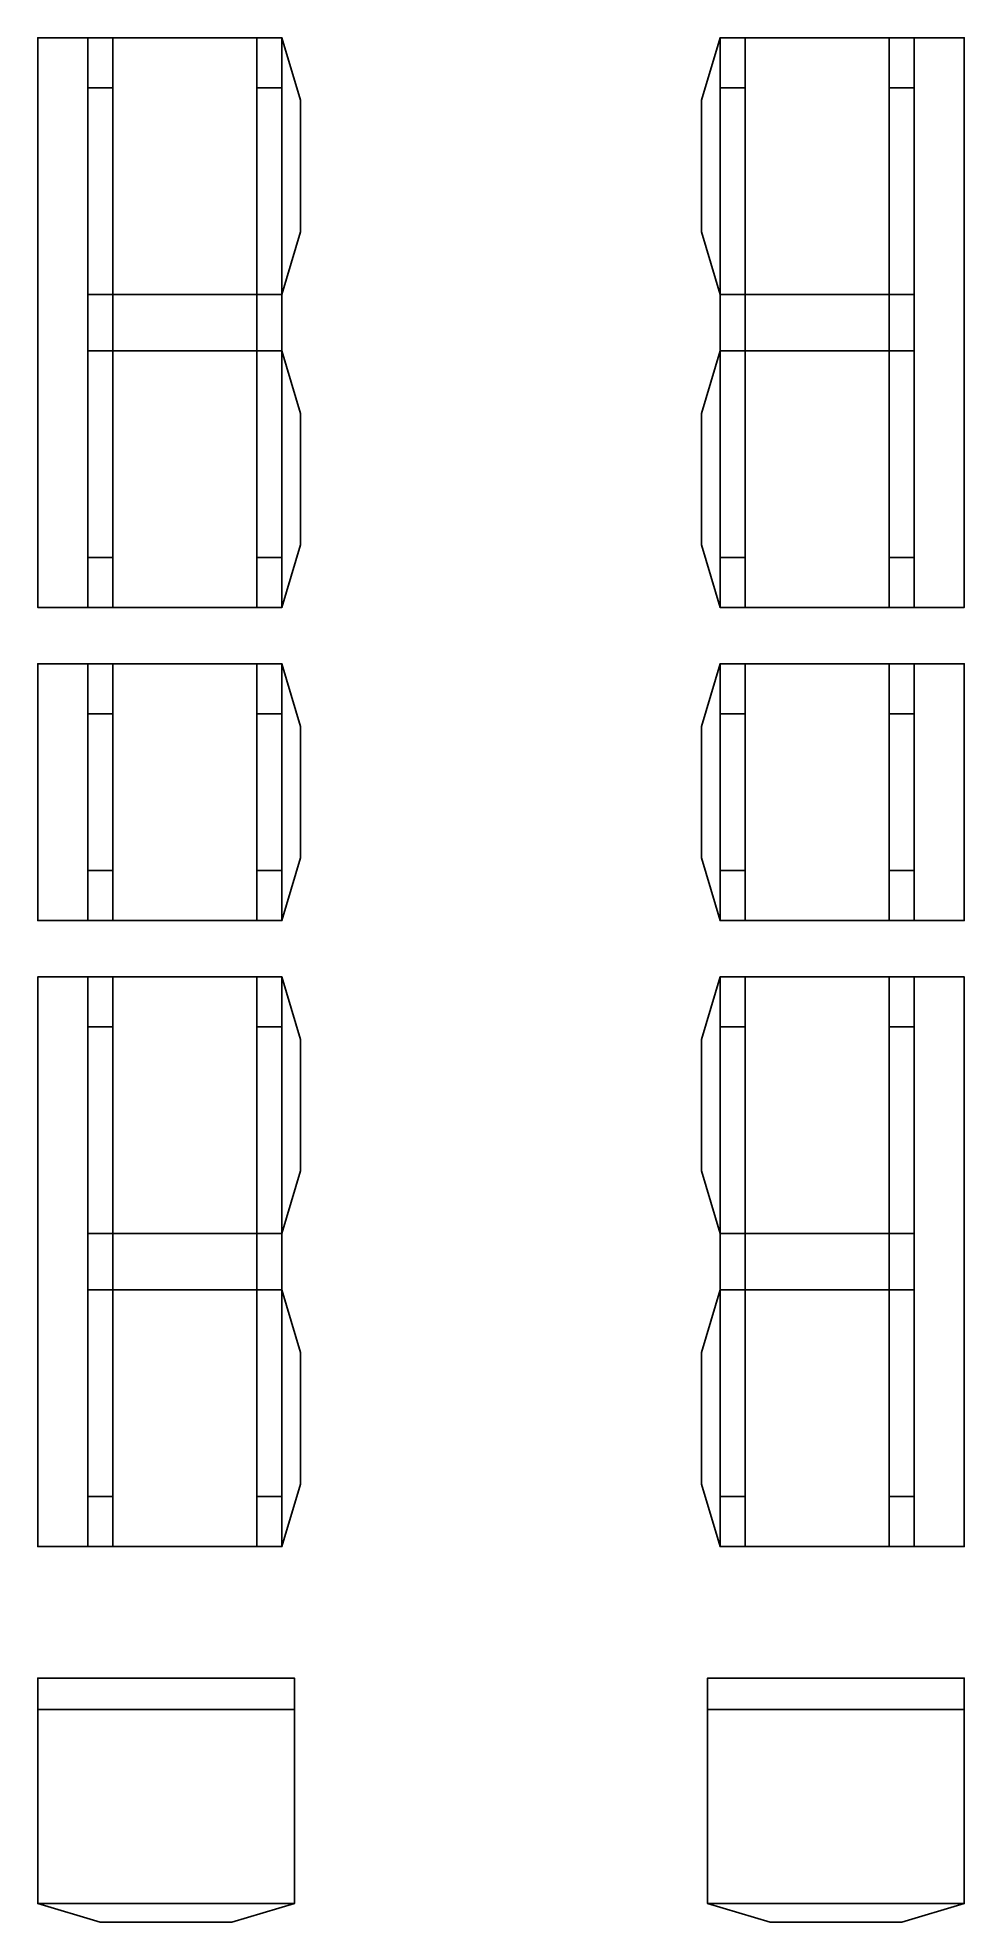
# Model space of a CAD drawing. Extents: x -0.74 to 0.74, y -0.28 to 2.73.
import ezdxf

# ---------------------------------------------------------------- set-up
doc = ezdxf.new("R2010")
doc.units = 0
doc.layers.add('SEATS', color=3, linetype='CONTINUOUS')

msp = doc.modelspace()

# ---------------------------------------------------------------- linework, layer by layer
at = {"layer": 'SEATS'}
for points in [[(-0.66, 2.73, 1.36), (-0.74, 2.73, 1.36), (-0.74, 2.73, 1.67), (-0.66, 2.73, 1.67)], [(-0.66, 2.73, 1.67), (-0.74, 2.73, 1.67), (-0.74, 1.82, 1.67), (-0.66, 1.82, 1.67)], [(-0.35, 2.73, 1.36), (-0.35, 2.73, 1.28), (-0.66, 2.73, 1.28), (-0.66, 2.73, 1.36)], [(-0.66, 2.73, 1.36), (-0.66, 2.73, 1.28), (-0.66, 2.32, 1.28), (-0.66, 2.32, 1.36)], [(-0.66, 2.73, 1.28), (-0.66, 2.65, 1.2), (-0.66, 1.9, 1.2), (-0.66, 1.82, 1.28)], [(-0.66, 2.65, 1.2), (-0.66, 2.73, 1.28), (-0.66, 2.73, 1.08), (-0.66, 2.65, 1.08)], [(-0.66, 2.73, 1.08), (-0.66, 2.73, 1.28), (-0.62, 2.73, 1.28), (-0.62, 2.73, 1.08)], [(-0.66, 1.82, 1.36), (-0.66, 2.73, 1.36), (-0.66, 2.73, 1.67), (-0.66, 1.82, 1.67)], [(-0.35, 2.32, 1.36), (-0.35, 2.73, 1.36), (-0.66, 2.73, 1.36), (-0.66, 2.32, 1.36)], [(-0.62, 1.9, 1.2), (-0.62, 2.65, 1.2), (-0.62, 2.73, 1.28), (-0.62, 1.82, 1.28)], [(-0.62, 2.73, 1.08), (-0.62, 2.73, 1.28), (-0.62, 2.65, 1.2), (-0.62, 2.65, 1.08)], [(-0.39, 2.73, 1.28), (-0.39, 2.65, 1.2), (-0.39, 1.9, 1.2), (-0.39, 1.82, 1.28)], [(-0.39, 2.65, 1.2), (-0.39, 2.73, 1.28), (-0.39, 2.73, 1.08), (-0.39, 2.65, 1.08)], [(-0.39, 2.73, 1.08), (-0.39, 2.73, 1.28), (-0.35, 2.73, 1.28), (-0.35, 2.73, 1.08)], [(-0.32, 2.63, 1.36), (-0.32, 2.63, 1.28), (-0.35, 2.73, 1.28), (-0.35, 2.73, 1.36)], [(-0.35, 1.9, 1.2), (-0.35, 2.65, 1.2), (-0.35, 2.73, 1.28), (-0.35, 1.82, 1.28)], [(-0.35, 2.73, 1.08), (-0.35, 2.73, 1.28), (-0.35, 2.65, 1.2), (-0.35, 2.65, 1.08)], [(-0.32, 2.42, 1.36), (-0.32, 2.63, 1.36), (-0.35, 2.73, 1.36), (-0.35, 2.32, 1.36)], [(0.35, 2.73, 1.36), (0.35, 2.73, 1.28), (0.32, 2.63, 1.28), (0.32, 2.63, 1.36)], [(0.32, 2.63, 1.36), (0.32, 2.42, 1.36), (0.35, 2.32, 1.36), (0.35, 2.73, 1.36)], [(0.66, 2.73, 1.36), (0.66, 2.73, 1.28), (0.35, 2.73, 1.28), (0.35, 2.73, 1.36)], [(0.35, 2.73, 1.36), (0.35, 2.32, 1.36), (0.66, 2.32, 1.36), (0.66, 2.73, 1.36)], [(0.35, 2.65, 1.2), (0.35, 1.9, 1.2), (0.35, 1.82, 1.28), (0.35, 2.73, 1.28)], [(0.35, 2.65, 1.08), (0.35, 2.65, 1.2), (0.35, 2.73, 1.28), (0.35, 2.73, 1.08)], [(0.35, 2.73, 1.08), (0.35, 2.73, 1.28), (0.39, 2.73, 1.28), (0.39, 2.73, 1.08)], [(0.39, 1.82, 1.28), (0.39, 1.9, 1.2), (0.39, 2.65, 1.2), (0.39, 2.73, 1.28)], [(0.39, 2.73, 1.28), (0.39, 2.65, 1.2), (0.39, 2.65, 1.08), (0.39, 2.73, 1.08)], [(0.62, 2.65, 1.2), (0.62, 1.9, 1.2), (0.62, 1.82, 1.28), (0.62, 2.73, 1.28)], [(0.62, 2.65, 1.08), (0.62, 2.65, 1.2), (0.62, 2.73, 1.28), (0.62, 2.73, 1.08)], [(0.62, 2.73, 1.08), (0.62, 2.73, 1.28), (0.66, 2.73, 1.28), (0.66, 2.73, 1.08)], [(0.66, 2.32, 1.36), (0.66, 2.32, 1.28), (0.66, 2.73, 1.28), (0.66, 2.73, 1.36)], [(0.66, 2.73, 1.36), (0.66, 1.82, 1.36), (0.66, 1.82, 1.67), (0.66, 2.73, 1.67)], [(0.66, 2.73, 1.67), (0.74, 2.73, 1.67), (0.74, 2.73, 1.36), (0.66, 2.73, 1.36)], [(0.66, 1.82, 1.67), (0.74, 1.82, 1.67), (0.74, 2.73, 1.67), (0.66, 2.73, 1.67)], [(0.66, 1.82, 1.28), (0.66, 1.9, 1.2), (0.66, 2.65, 1.2), (0.66, 2.73, 1.28)], [(0.66, 2.73, 1.28), (0.66, 2.65, 1.2), (0.66, 2.65, 1.08), (0.66, 2.73, 1.08)], [(-0.66, 1.9, 1.2), (-0.66, 2.65, 1.2), (-0.62, 2.65, 1.2), (-0.62, 1.9, 1.2)], [(-0.62, 2.65, 1.08), (-0.62, 2.65, 1.2), (-0.66, 2.65, 1.2), (-0.66, 2.65, 1.08)], [(-0.39, 1.9, 1.2), (-0.39, 2.65, 1.2), (-0.35, 2.65, 1.2), (-0.35, 1.9, 1.2)], [(-0.35, 2.65, 1.08), (-0.35, 2.65, 1.2), (-0.39, 2.65, 1.2), (-0.39, 2.65, 1.08)], [(0.39, 2.65, 1.2), (0.39, 1.9, 1.2), (0.35, 1.9, 1.2), (0.35, 2.65, 1.2)], [(0.39, 2.65, 1.08), (0.39, 2.65, 1.2), (0.35, 2.65, 1.2), (0.35, 2.65, 1.08)], [(0.66, 2.65, 1.2), (0.66, 1.9, 1.2), (0.62, 1.9, 1.2), (0.62, 2.65, 1.2)], [(0.66, 2.65, 1.08), (0.66, 2.65, 1.2), (0.62, 2.65, 1.2), (0.62, 2.65, 1.08)], [(-0.32, 2.42, 1.28), (-0.32, 2.63, 1.28), (-0.32, 2.63, 1.36), (-0.32, 2.42, 1.36)], [(0.32, 2.63, 1.28), (0.32, 2.42, 1.28), (0.32, 2.42, 1.36), (0.32, 2.63, 1.36)], [(-0.35, 2.32, 1.36), (-0.35, 2.32, 1.28), (-0.32, 2.42, 1.28), (-0.32, 2.42, 1.36)], [(0.32, 2.42, 1.36), (0.32, 2.42, 1.28), (0.35, 2.32, 1.28), (0.35, 2.32, 1.36)], [(-0.66, 2.32, 1.36), (-0.66, 2.32, 1.28), (-0.35, 2.32, 1.28), (-0.35, 2.32, 1.36)], [(0.35, 2.32, 1.36), (0.35, 2.32, 1.28), (0.66, 2.32, 1.28), (0.66, 2.32, 1.36)], [(-0.66, 2.23, 1.36), (-0.66, 2.23, 1.28), (-0.66, 1.82, 1.28), (-0.66, 1.82, 1.36)], [(-0.35, 2.23, 1.36), (-0.35, 2.23, 1.28), (-0.66, 2.23, 1.28), (-0.66, 2.23, 1.36)], [(-0.35, 1.82, 1.36), (-0.35, 2.23, 1.36), (-0.66, 2.23, 1.36), (-0.66, 1.82, 1.36)], [(-0.32, 2.13, 1.36), (-0.32, 2.13, 1.28), (-0.35, 2.23, 1.28), (-0.35, 2.23, 1.36)], [(-0.32, 1.92, 1.36), (-0.32, 2.13, 1.36), (-0.35, 2.23, 1.36), (-0.35, 1.82, 1.36)], [(0.35, 2.23, 1.36), (0.35, 2.23, 1.28), (0.32, 2.13, 1.28), (0.32, 2.13, 1.36)], [(0.32, 2.13, 1.36), (0.32, 1.92, 1.36), (0.35, 1.82, 1.36), (0.35, 2.23, 1.36)], [(0.66, 2.23, 1.36), (0.66, 2.23, 1.28), (0.35, 2.23, 1.28), (0.35, 2.23, 1.36)], [(0.35, 2.23, 1.36), (0.35, 1.82, 1.36), (0.66, 1.82, 1.36), (0.66, 2.23, 1.36)], [(0.66, 1.82, 1.36), (0.66, 1.82, 1.28), (0.66, 2.23, 1.28), (0.66, 2.23, 1.36)], [(-0.32, 1.92, 1.28), (-0.32, 2.13, 1.28), (-0.32, 2.13, 1.36), (-0.32, 1.92, 1.36)], [(0.32, 2.13, 1.28), (0.32, 1.92, 1.28), (0.32, 1.92, 1.36), (0.32, 2.13, 1.36)], [(-0.66, 1.82, 1.28), (-0.66, 1.9, 1.2), (-0.66, 1.9, 1.08), (-0.66, 1.82, 1.08)], [(-0.66, 1.9, 1.08), (-0.66, 1.9, 1.2), (-0.62, 1.9, 1.2), (-0.62, 1.9, 1.08)], [(-0.62, 1.9, 1.08), (-0.62, 1.9, 1.2), (-0.62, 1.82, 1.28), (-0.62, 1.82, 1.08)], [(-0.39, 1.82, 1.28), (-0.39, 1.9, 1.2), (-0.39, 1.9, 1.08), (-0.39, 1.82, 1.08)], [(-0.39, 1.9, 1.08), (-0.39, 1.9, 1.2), (-0.35, 1.9, 1.2), (-0.35, 1.9, 1.08)], [(-0.35, 1.82, 1.36), (-0.35, 1.82, 1.28), (-0.32, 1.92, 1.28), (-0.32, 1.92, 1.36)], [(-0.35, 1.9, 1.08), (-0.35, 1.9, 1.2), (-0.35, 1.82, 1.28), (-0.35, 1.82, 1.08)], [(0.32, 1.92, 1.36), (0.32, 1.92, 1.28), (0.35, 1.82, 1.28), (0.35, 1.82, 1.36)], [(0.35, 1.82, 1.08), (0.35, 1.82, 1.28), (0.35, 1.9, 1.2), (0.35, 1.9, 1.08)], [(0.35, 1.9, 1.08), (0.35, 1.9, 1.2), (0.39, 1.9, 1.2), (0.39, 1.9, 1.08)], [(0.39, 1.9, 1.2), (0.39, 1.82, 1.28), (0.39, 1.82, 1.08), (0.39, 1.9, 1.08)], [(0.62, 1.9, 1.08), (0.62, 1.9, 1.2), (0.66, 1.9, 1.2), (0.66, 1.9, 1.08)], [(0.62, 1.82, 1.08), (0.62, 1.82, 1.28), (0.62, 1.9, 1.2), (0.62, 1.9, 1.08)], [(0.66, 1.9, 1.2), (0.66, 1.82, 1.28), (0.66, 1.82, 1.08), (0.66, 1.9, 1.08)], [(-0.66, 1.82, 1.67), (-0.74, 1.82, 1.67), (-0.74, 1.82, 1.36), (-0.66, 1.82, 1.36)], [(-0.66, 1.82, 1.36), (-0.66, 1.82, 1.28), (-0.35, 1.82, 1.28), (-0.35, 1.82, 1.36)], [(-0.62, 1.82, 1.08), (-0.62, 1.82, 1.28), (-0.66, 1.82, 1.28), (-0.66, 1.82, 1.08)], [(-0.35, 1.82, 1.08), (-0.35, 1.82, 1.28), (-0.39, 1.82, 1.28), (-0.39, 1.82, 1.08)], [(0.35, 1.82, 1.36), (0.35, 1.82, 1.28), (0.66, 1.82, 1.28), (0.66, 1.82, 1.36)], [(0.39, 1.82, 1.08), (0.39, 1.82, 1.28), (0.35, 1.82, 1.28), (0.35, 1.82, 1.08)], [(0.66, 1.82, 1.08), (0.66, 1.82, 1.28), (0.62, 1.82, 1.28), (0.62, 1.82, 1.08)], [(0.66, 1.82, 1.36), (0.74, 1.82, 1.36), (0.74, 1.82, 1.67), (0.66, 1.82, 1.67)], [(-0.66, 1.73, 1.36), (-0.74, 1.73, 1.36), (-0.74, 1.73, 1.67), (-0.66, 1.73, 1.67)], [(-0.66, 1.73, 1.67), (-0.74, 1.73, 1.67), (-0.74, 1.32, 1.67), (-0.66, 1.32, 1.67)], [(-0.66, 1.73, 1.36), (-0.66, 1.73, 1.28), (-0.66, 1.32, 1.28), (-0.66, 1.32, 1.36)], [(-0.35, 1.73, 1.36), (-0.35, 1.73, 1.28), (-0.66, 1.73, 1.28), (-0.66, 1.73, 1.36)], [(-0.66, 1.73, 1.28), (-0.66, 1.65, 1.2), (-0.66, 1.4, 1.2), (-0.66, 1.32, 1.28)], [(-0.66, 1.65, 1.2), (-0.66, 1.73, 1.28), (-0.66, 1.73, 1.08), (-0.66, 1.65, 1.08)], [(-0.66, 1.73, 1.08), (-0.66, 1.73, 1.28), (-0.62, 1.73, 1.28), (-0.62, 1.73, 1.08)], [(-0.66, 1.32, 1.36), (-0.66, 1.73, 1.36), (-0.66, 1.73, 1.67), (-0.66, 1.32, 1.67)], [(-0.35, 1.32, 1.36), (-0.35, 1.73, 1.36), (-0.66, 1.73, 1.36), (-0.66, 1.32, 1.36)], [(-0.62, 1.4, 1.2), (-0.62, 1.65, 1.2), (-0.62, 1.73, 1.28), (-0.62, 1.32, 1.28)], [(-0.62, 1.73, 1.08), (-0.62, 1.73, 1.28), (-0.62, 1.65, 1.2), (-0.62, 1.65, 1.08)], [(-0.39, 1.73, 1.28), (-0.39, 1.65, 1.2), (-0.39, 1.4, 1.2), (-0.39, 1.32, 1.28)], [(-0.39, 1.65, 1.2), (-0.39, 1.73, 1.28), (-0.39, 1.73, 1.08), (-0.39, 1.65, 1.08)], [(-0.39, 1.73, 1.08), (-0.39, 1.73, 1.28), (-0.35, 1.73, 1.28), (-0.35, 1.73, 1.08)], [(-0.32, 1.63, 1.36), (-0.32, 1.63, 1.28), (-0.35, 1.73, 1.28), (-0.35, 1.73, 1.36)], [(-0.35, 1.4, 1.2), (-0.35, 1.65, 1.2), (-0.35, 1.73, 1.28), (-0.35, 1.32, 1.28)], [(-0.35, 1.73, 1.08), (-0.35, 1.73, 1.28), (-0.35, 1.65, 1.2), (-0.35, 1.65, 1.08)], [(-0.32, 1.42, 1.36), (-0.32, 1.63, 1.36), (-0.35, 1.73, 1.36), (-0.35, 1.32, 1.36)], [(0.35, 1.73, 1.36), (0.35, 1.73, 1.28), (0.32, 1.63, 1.28), (0.32, 1.63, 1.36)], [(0.32, 1.63, 1.36), (0.32, 1.42, 1.36), (0.35, 1.32, 1.36), (0.35, 1.73, 1.36)], [(0.66, 1.73, 1.36), (0.66, 1.73, 1.28), (0.35, 1.73, 1.28), (0.35, 1.73, 1.36)], [(0.35, 1.73, 1.36), (0.35, 1.32, 1.36), (0.66, 1.32, 1.36), (0.66, 1.73, 1.36)], [(0.35, 1.73, 1.08), (0.35, 1.73, 1.28), (0.39, 1.73, 1.28), (0.39, 1.73, 1.08)], [(0.35, 1.65, 1.08), (0.35, 1.65, 1.2), (0.35, 1.73, 1.28), (0.35, 1.73, 1.08)], [(0.35, 1.65, 1.2), (0.35, 1.4, 1.2), (0.35, 1.32, 1.28), (0.35, 1.73, 1.28)], [(0.39, 1.73, 1.28), (0.39, 1.65, 1.2), (0.39, 1.65, 1.08), (0.39, 1.73, 1.08)], [(0.39, 1.32, 1.28), (0.39, 1.4, 1.2), (0.39, 1.65, 1.2), (0.39, 1.73, 1.28)], [(0.62, 1.73, 1.08), (0.62, 1.73, 1.28), (0.66, 1.73, 1.28), (0.66, 1.73, 1.08)], [(0.62, 1.65, 1.08), (0.62, 1.65, 1.2), (0.62, 1.73, 1.28), (0.62, 1.73, 1.08)], [(0.62, 1.65, 1.2), (0.62, 1.4, 1.2), (0.62, 1.32, 1.28), (0.62, 1.73, 1.28)], [(0.66, 1.32, 1.36), (0.66, 1.32, 1.28), (0.66, 1.73, 1.28), (0.66, 1.73, 1.36)], [(0.66, 1.73, 1.36), (0.66, 1.32, 1.36), (0.66, 1.32, 1.67), (0.66, 1.73, 1.67)], [(0.66, 1.32, 1.67), (0.74, 1.32, 1.67), (0.74, 1.73, 1.67), (0.66, 1.73, 1.67)], [(0.66, 1.73, 1.67), (0.74, 1.73, 1.67), (0.74, 1.73, 1.36), (0.66, 1.73, 1.36)], [(0.66, 1.73, 1.28), (0.66, 1.65, 1.2), (0.66, 1.65, 1.08), (0.66, 1.73, 1.08)], [(0.66, 1.32, 1.28), (0.66, 1.4, 1.2), (0.66, 1.65, 1.2), (0.66, 1.73, 1.28)], [(-0.66, 1.4, 1.2), (-0.66, 1.65, 1.2), (-0.62, 1.65, 1.2), (-0.62, 1.4, 1.2)], [(-0.62, 1.65, 1.08), (-0.62, 1.65, 1.2), (-0.66, 1.65, 1.2), (-0.66, 1.65, 1.08)], [(-0.39, 1.4, 1.2), (-0.39, 1.65, 1.2), (-0.35, 1.65, 1.2), (-0.35, 1.4, 1.2)], [(-0.35, 1.65, 1.08), (-0.35, 1.65, 1.2), (-0.39, 1.65, 1.2), (-0.39, 1.65, 1.08)], [(-0.32, 1.42, 1.28), (-0.32, 1.63, 1.28), (-0.32, 1.63, 1.36), (-0.32, 1.42, 1.36)], [(0.32, 1.63, 1.28), (0.32, 1.42, 1.28), (0.32, 1.42, 1.36), (0.32, 1.63, 1.36)], [(0.39, 1.65, 1.08), (0.39, 1.65, 1.2), (0.35, 1.65, 1.2), (0.35, 1.65, 1.08)], [(0.39, 1.65, 1.2), (0.39, 1.4, 1.2), (0.35, 1.4, 1.2), (0.35, 1.65, 1.2)], [(0.66, 1.65, 1.08), (0.66, 1.65, 1.2), (0.62, 1.65, 1.2), (0.62, 1.65, 1.08)], [(0.66, 1.65, 1.2), (0.66, 1.4, 1.2), (0.62, 1.4, 1.2), (0.62, 1.65, 1.2)], [(-0.35, 1.32, 1.36), (-0.35, 1.32, 1.28), (-0.32, 1.42, 1.28), (-0.32, 1.42, 1.36)], [(0.32, 1.42, 1.36), (0.32, 1.42, 1.28), (0.35, 1.32, 1.28), (0.35, 1.32, 1.36)], [(-0.66, 1.32, 1.28), (-0.66, 1.4, 1.2), (-0.66, 1.4, 1.08), (-0.66, 1.32, 1.08)], [(-0.66, 1.4, 1.08), (-0.66, 1.4, 1.2), (-0.62, 1.4, 1.2), (-0.62, 1.4, 1.08)], [(-0.62, 1.4, 1.08), (-0.62, 1.4, 1.2), (-0.62, 1.32, 1.28), (-0.62, 1.32, 1.08)], [(-0.39, 1.32, 1.28), (-0.39, 1.4, 1.2), (-0.39, 1.4, 1.08), (-0.39, 1.32, 1.08)], [(-0.39, 1.4, 1.08), (-0.39, 1.4, 1.2), (-0.35, 1.4, 1.2), (-0.35, 1.4, 1.08)], [(-0.35, 1.4, 1.08), (-0.35, 1.4, 1.2), (-0.35, 1.32, 1.28), (-0.35, 1.32, 1.08)], [(0.35, 1.4, 1.08), (0.35, 1.4, 1.2), (0.39, 1.4, 1.2), (0.39, 1.4, 1.08)], [(0.35, 1.32, 1.08), (0.35, 1.32, 1.28), (0.35, 1.4, 1.2), (0.35, 1.4, 1.08)], [(0.39, 1.4, 1.2), (0.39, 1.32, 1.28), (0.39, 1.32, 1.08), (0.39, 1.4, 1.08)], [(0.62, 1.4, 1.08), (0.62, 1.4, 1.2), (0.66, 1.4, 1.2), (0.66, 1.4, 1.08)], [(0.62, 1.32, 1.08), (0.62, 1.32, 1.28), (0.62, 1.4, 1.2), (0.62, 1.4, 1.08)], [(0.66, 1.4, 1.2), (0.66, 1.32, 1.28), (0.66, 1.32, 1.08), (0.66, 1.4, 1.08)], [(-0.66, 1.32, 1.67), (-0.74, 1.32, 1.67), (-0.74, 1.32, 1.36), (-0.66, 1.32, 1.36)], [(-0.66, 1.32, 1.36), (-0.66, 1.32, 1.28), (-0.35, 1.32, 1.28), (-0.35, 1.32, 1.36)], [(-0.62, 1.32, 1.08), (-0.62, 1.32, 1.28), (-0.66, 1.32, 1.28), (-0.66, 1.32, 1.08)], [(-0.35, 1.32, 1.08), (-0.35, 1.32, 1.28), (-0.39, 1.32, 1.28), (-0.39, 1.32, 1.08)], [(0.35, 1.32, 1.36), (0.35, 1.32, 1.28), (0.66, 1.32, 1.28), (0.66, 1.32, 1.36)], [(0.39, 1.32, 1.08), (0.39, 1.32, 1.28), (0.35, 1.32, 1.28), (0.35, 1.32, 1.08)], [(0.66, 1.32, 1.08), (0.66, 1.32, 1.28), (0.62, 1.32, 1.28), (0.62, 1.32, 1.08)], [(0.66, 1.32, 1.36), (0.74, 1.32, 1.36), (0.74, 1.32, 1.67), (0.66, 1.32, 1.67)], [(-0.66, 1.23, 1.36), (-0.74, 1.23, 1.36), (-0.74, 1.23, 1.67), (-0.66, 1.23, 1.67)], [(-0.74, 0.32, 1.67), (-0.74, 1.23, 1.67), (-0.74, 1.23, 1.36), (-0.74, 0.32, 1.36)], [(-0.66, 1.23, 1.67), (-0.74, 1.23, 1.67), (-0.74, 0.32, 1.67), (-0.66, 0.32, 1.67)], [(-0.35, 1.23, 1.36), (-0.35, 1.23, 1.28), (-0.66, 1.23, 1.28), (-0.66, 1.23, 1.36)], [(-0.66, 1.23, 1.36), (-0.66, 1.23, 1.28), (-0.66, 0.82, 1.28), (-0.66, 0.82, 1.36)], [(-0.66, 1.23, 1.28), (-0.66, 1.15, 1.2), (-0.66, 0.4, 1.2), (-0.66, 0.32, 1.28)], [(-0.66, 1.15, 1.2), (-0.66, 1.23, 1.28), (-0.66, 1.23, 1.08), (-0.66, 1.15, 1.08)], [(-0.66, 1.23, 1.08), (-0.66, 1.23, 1.28), (-0.62, 1.23, 1.28), (-0.62, 1.23, 1.08)], [(-0.66, 0.32, 1.36), (-0.66, 1.23, 1.36), (-0.66, 1.23, 1.67), (-0.66, 0.32, 1.67)], [(-0.35, 0.82, 1.36), (-0.35, 1.23, 1.36), (-0.66, 1.23, 1.36), (-0.66, 0.82, 1.36)], [(-0.62, 0.4, 1.2), (-0.62, 1.15, 1.2), (-0.62, 1.23, 1.28), (-0.62, 0.32, 1.28)], [(-0.62, 1.23, 1.08), (-0.62, 1.23, 1.28), (-0.62, 1.15, 1.2), (-0.62, 1.15, 1.08)], [(-0.39, 1.23, 1.28), (-0.39, 1.15, 1.2), (-0.39, 0.4, 1.2), (-0.39, 0.32, 1.28)], [(-0.39, 1.15, 1.2), (-0.39, 1.23, 1.28), (-0.39, 1.23, 1.08), (-0.39, 1.15, 1.08)], [(-0.39, 1.23, 1.08), (-0.39, 1.23, 1.28), (-0.35, 1.23, 1.28), (-0.35, 1.23, 1.08)], [(-0.32, 1.13, 1.36), (-0.32, 1.13, 1.28), (-0.35, 1.23, 1.28), (-0.35, 1.23, 1.36)], [(-0.35, 0.4, 1.2), (-0.35, 1.15, 1.2), (-0.35, 1.23, 1.28), (-0.35, 0.32, 1.28)], [(-0.35, 1.23, 1.08), (-0.35, 1.23, 1.28), (-0.35, 1.15, 1.2), (-0.35, 1.15, 1.08)], [(-0.32, 0.92, 1.36), (-0.32, 1.13, 1.36), (-0.35, 1.23, 1.36), (-0.35, 0.82, 1.36)], [(0.35, 1.23, 1.36), (0.35, 1.23, 1.28), (0.32, 1.13, 1.28), (0.32, 1.13, 1.36)], [(0.32, 1.13, 1.36), (0.32, 0.92, 1.36), (0.35, 0.82, 1.36), (0.35, 1.23, 1.36)], [(0.66, 1.23, 1.36), (0.66, 1.23, 1.28), (0.35, 1.23, 1.28), (0.35, 1.23, 1.36)], [(0.35, 1.23, 1.36), (0.35, 0.82, 1.36), (0.66, 0.82, 1.36), (0.66, 1.23, 1.36)], [(0.35, 1.15, 1.08), (0.35, 1.15, 1.2), (0.35, 1.23, 1.28), (0.35, 1.23, 1.08)], [(0.35, 1.23, 1.08), (0.35, 1.23, 1.28), (0.39, 1.23, 1.28), (0.39, 1.23, 1.08)], [(0.35, 1.15, 1.2), (0.35, 0.4, 1.2), (0.35, 0.32, 1.28), (0.35, 1.23, 1.28)], [(0.39, 1.23, 1.28), (0.39, 1.15, 1.2), (0.39, 1.15, 1.08), (0.39, 1.23, 1.08)], [(0.39, 0.32, 1.28), (0.39, 0.4, 1.2), (0.39, 1.15, 1.2), (0.39, 1.23, 1.28)], [(0.62, 1.15, 1.08), (0.62, 1.15, 1.2), (0.62, 1.23, 1.28), (0.62, 1.23, 1.08)], [(0.62, 1.23, 1.08), (0.62, 1.23, 1.28), (0.66, 1.23, 1.28), (0.66, 1.23, 1.08)], [(0.62, 1.15, 1.2), (0.62, 0.4, 1.2), (0.62, 0.32, 1.28), (0.62, 1.23, 1.28)], [(0.66, 0.82, 1.36), (0.66, 0.82, 1.28), (0.66, 1.23, 1.28), (0.66, 1.23, 1.36)], [(0.66, 1.23, 1.67), (0.74, 1.23, 1.67), (0.74, 1.23, 1.36), (0.66, 1.23, 1.36)], [(0.66, 0.32, 1.67), (0.74, 0.32, 1.67), (0.74, 1.23, 1.67), (0.66, 1.23, 1.67)], [(0.66, 1.23, 1.36), (0.66, 0.32, 1.36), (0.66, 0.32, 1.67), (0.66, 1.23, 1.67)], [(0.66, 1.23, 1.28), (0.66, 1.15, 1.2), (0.66, 1.15, 1.08), (0.66, 1.23, 1.08)], [(0.66, 0.32, 1.28), (0.66, 0.4, 1.2), (0.66, 1.15, 1.2), (0.66, 1.23, 1.28)], [(0.74, 1.23, 1.67), (0.74, 0.32, 1.67), (0.74, 0.32, 1.36), (0.74, 1.23, 1.36)], [(-0.66, 0.4, 1.2), (-0.66, 1.15, 1.2), (-0.62, 1.15, 1.2), (-0.62, 0.4, 1.2)], [(-0.62, 1.15, 1.08), (-0.62, 1.15, 1.2), (-0.66, 1.15, 1.2), (-0.66, 1.15, 1.08)], [(-0.39, 0.4, 1.2), (-0.39, 1.15, 1.2), (-0.35, 1.15, 1.2), (-0.35, 0.4, 1.2)], [(-0.35, 1.15, 1.08), (-0.35, 1.15, 1.2), (-0.39, 1.15, 1.2), (-0.39, 1.15, 1.08)], [(0.39, 1.15, 1.08), (0.39, 1.15, 1.2), (0.35, 1.15, 1.2), (0.35, 1.15, 1.08)], [(0.39, 1.15, 1.2), (0.39, 0.4, 1.2), (0.35, 0.4, 1.2), (0.35, 1.15, 1.2)], [(0.66, 1.15, 1.08), (0.66, 1.15, 1.2), (0.62, 1.15, 1.2), (0.62, 1.15, 1.08)], [(0.66, 1.15, 1.2), (0.66, 0.4, 1.2), (0.62, 0.4, 1.2), (0.62, 1.15, 1.2)], [(-0.32, 0.92, 1.28), (-0.32, 1.13, 1.28), (-0.32, 1.13, 1.36), (-0.32, 0.92, 1.36)], [(0.32, 1.13, 1.28), (0.32, 0.92, 1.28), (0.32, 0.92, 1.36), (0.32, 1.13, 1.36)], [(-0.35, 0.82, 1.36), (-0.35, 0.82, 1.28), (-0.32, 0.92, 1.28), (-0.32, 0.92, 1.36)], [(0.32, 0.92, 1.36), (0.32, 0.92, 1.28), (0.35, 0.82, 1.28), (0.35, 0.82, 1.36)], [(-0.66, 0.82, 1.36), (-0.66, 0.82, 1.28), (-0.35, 0.82, 1.28), (-0.35, 0.82, 1.36)], [(0.35, 0.82, 1.36), (0.35, 0.82, 1.28), (0.66, 0.82, 1.28), (0.66, 0.82, 1.36)], [(-0.66, 0.73, 1.36), (-0.66, 0.73, 1.28), (-0.66, 0.32, 1.28), (-0.66, 0.32, 1.36)], [(-0.35, 0.73, 1.36), (-0.35, 0.73, 1.28), (-0.66, 0.73, 1.28), (-0.66, 0.73, 1.36)], [(-0.35, 0.32, 1.36), (-0.35, 0.73, 1.36), (-0.66, 0.73, 1.36), (-0.66, 0.32, 1.36)], [(-0.32, 0.63, 1.36), (-0.32, 0.63, 1.28), (-0.35, 0.73, 1.28), (-0.35, 0.73, 1.36)], [(-0.32, 0.42, 1.36), (-0.32, 0.63, 1.36), (-0.35, 0.73, 1.36), (-0.35, 0.32, 1.36)], [(0.35, 0.73, 1.36), (0.35, 0.73, 1.28), (0.32, 0.63, 1.28), (0.32, 0.63, 1.36)], [(0.32, 0.63, 1.36), (0.32, 0.42, 1.36), (0.35, 0.32, 1.36), (0.35, 0.73, 1.36)], [(0.66, 0.73, 1.36), (0.66, 0.73, 1.28), (0.35, 0.73, 1.28), (0.35, 0.73, 1.36)], [(0.35, 0.73, 1.36), (0.35, 0.32, 1.36), (0.66, 0.32, 1.36), (0.66, 0.73, 1.36)], [(0.66, 0.32, 1.36), (0.66, 0.32, 1.28), (0.66, 0.73, 1.28), (0.66, 0.73, 1.36)], [(-0.32, 0.42, 1.28), (-0.32, 0.63, 1.28), (-0.32, 0.63, 1.36), (-0.32, 0.42, 1.36)], [(0.32, 0.63, 1.28), (0.32, 0.42, 1.28), (0.32, 0.42, 1.36), (0.32, 0.63, 1.36)], [(-0.66, 0.32, 1.28), (-0.66, 0.4, 1.2), (-0.66, 0.4, 1.08), (-0.66, 0.32, 1.08)], [(-0.66, 0.4, 1.08), (-0.66, 0.4, 1.2), (-0.62, 0.4, 1.2), (-0.62, 0.4, 1.08)], [(-0.62, 0.4, 1.08), (-0.62, 0.4, 1.2), (-0.62, 0.32, 1.28), (-0.62, 0.32, 1.08)], [(-0.39, 0.32, 1.28), (-0.39, 0.4, 1.2), (-0.39, 0.4, 1.08), (-0.39, 0.32, 1.08)], [(-0.39, 0.4, 1.08), (-0.39, 0.4, 1.2), (-0.35, 0.4, 1.2), (-0.35, 0.4, 1.08)], [(-0.35, 0.32, 1.36), (-0.35, 0.32, 1.28), (-0.32, 0.42, 1.28), (-0.32, 0.42, 1.36)], [(-0.35, 0.4, 1.08), (-0.35, 0.4, 1.2), (-0.35, 0.32, 1.28), (-0.35, 0.32, 1.08)], [(0.32, 0.42, 1.36), (0.32, 0.42, 1.28), (0.35, 0.32, 1.28), (0.35, 0.32, 1.36)], [(0.35, 0.32, 1.08), (0.35, 0.32, 1.28), (0.35, 0.4, 1.2), (0.35, 0.4, 1.08)], [(0.35, 0.4, 1.08), (0.35, 0.4, 1.2), (0.39, 0.4, 1.2), (0.39, 0.4, 1.08)], [(0.39, 0.4, 1.2), (0.39, 0.32, 1.28), (0.39, 0.32, 1.08), (0.39, 0.4, 1.08)], [(0.62, 0.32, 1.08), (0.62, 0.32, 1.28), (0.62, 0.4, 1.2), (0.62, 0.4, 1.08)], [(0.62, 0.4, 1.08), (0.62, 0.4, 1.2), (0.66, 0.4, 1.2), (0.66, 0.4, 1.08)], [(0.66, 0.4, 1.2), (0.66, 0.32, 1.28), (0.66, 0.32, 1.08), (0.66, 0.4, 1.08)], [(-0.66, 0.32, 1.67), (-0.74, 0.32, 1.67), (-0.74, 0.32, 1.36), (-0.66, 0.32, 1.36)], [(-0.66, 0.32, 1.36), (-0.66, 0.32, 1.28), (-0.35, 0.32, 1.28), (-0.35, 0.32, 1.36)], [(-0.62, 0.32, 1.08), (-0.62, 0.32, 1.28), (-0.66, 0.32, 1.28), (-0.66, 0.32, 1.08)], [(-0.35, 0.32, 1.08), (-0.35, 0.32, 1.28), (-0.39, 0.32, 1.28), (-0.39, 0.32, 1.08)], [(0.35, 0.32, 1.36), (0.35, 0.32, 1.28), (0.66, 0.32, 1.28), (0.66, 0.32, 1.36)], [(0.39, 0.32, 1.08), (0.39, 0.32, 1.28), (0.35, 0.32, 1.28), (0.35, 0.32, 1.08)], [(0.66, 0.32, 1.08), (0.66, 0.32, 1.28), (0.62, 0.32, 1.28), (0.62, 0.32, 1.08)], [(0.66, 0.32, 1.36), (0.74, 0.32, 1.36), (0.74, 0.32, 1.67), (0.66, 0.32, 1.67)], [(-0.74, 0.06, 1.39), (-0.74, 0.11, 1.39), (-0.74, 0.11, 1.08), (-0.74, 0.06, 1.08)], [(-0.74, 0.11, 1.39), (-0.33, 0.11, 1.39), (-0.33, 0.11, 1.08), (-0.74, 0.11, 1.08)], [(-0.33, 0.06, 1.39), (-0.33, 0.11, 1.39), (-0.74, 0.11, 1.39), (-0.74, 0.06, 1.39)], [(-0.33, 0.06, 1.08), (-0.33, 0.11, 1.08), (-0.33, 0.11, 1.39), (-0.33, 0.06, 1.39)], [(0.33, 0.11, 1.39), (0.74, 0.11, 1.39), (0.74, 0.11, 1.08), (0.33, 0.11, 1.08)], [(0.33, 0.06, 1.39), (0.33, 0.11, 1.39), (0.33, 0.11, 1.08), (0.33, 0.06, 1.08)], [(0.74, 0.06, 1.39), (0.74, 0.11, 1.39), (0.33, 0.11, 1.39), (0.33, 0.06, 1.39)], [(0.74, 0.06, 1.08), (0.74, 0.11, 1.08), (0.74, 0.11, 1.39), (0.74, 0.06, 1.39)], [(-0.74, 0.06, 1.08), (-0.74, 0.06, 1), (-0.74, -0.25, 1), (-0.74, -0.25, 1.08)], [(-0.33, 0.06, 1.08), (-0.33, 0.06, 1), (-0.74, 0.06, 1), (-0.74, 0.06, 1.08)], [(-0.74, 0.06, 1.08), (-0.33, 0.06, 1.08), (-0.33, 0.06, 1.39), (-0.74, 0.06, 1.39)], [(-0.74, -0.25, 1.08), (-0.33, -0.25, 1.08), (-0.33, 0.06, 1.08), (-0.74, 0.06, 1.08)], [(-0.33, -0.25, 1.08), (-0.33, -0.25, 1), (-0.33, 0.06, 1), (-0.33, 0.06, 1.08)], [(0.33, 0.06, 1.08), (0.74, 0.06, 1.08), (0.74, 0.06, 1.39), (0.33, 0.06, 1.39)], [(0.74, 0.06, 1.08), (0.74, 0.06, 1), (0.33, 0.06, 1), (0.33, 0.06, 1.08)], [(0.33, 0.06, 1.08), (0.33, 0.06, 1), (0.33, -0.25, 1), (0.33, -0.25, 1.08)], [(0.33, -0.25, 1.08), (0.74, -0.25, 1.08), (0.74, 0.06, 1.08), (0.33, 0.06, 1.08)], [(0.74, -0.25, 1.08), (0.74, -0.25, 1), (0.74, 0.06, 1), (0.74, 0.06, 1.08)], [(-0.74, -0.25, 1.08), (-0.74, -0.25, 1), (-0.64, -0.28, 1), (-0.64, -0.28, 1.08)], [(-0.64, -0.28, 1.08), (-0.43, -0.28, 1.08), (-0.33, -0.25, 1.08), (-0.74, -0.25, 1.08)], [(-0.43, -0.28, 1.08), (-0.43, -0.28, 1), (-0.33, -0.25, 1), (-0.33, -0.25, 1.08)], [(0.33, -0.25, 1.08), (0.33, -0.25, 1), (0.43, -0.28, 1), (0.43, -0.28, 1.08)], [(0.43, -0.28, 1.08), (0.64, -0.28, 1.08), (0.74, -0.25, 1.08), (0.33, -0.25, 1.08)], [(0.64, -0.28, 1.08), (0.64, -0.28, 1), (0.74, -0.25, 1), (0.74, -0.25, 1.08)], [(-0.64, -0.28, 1), (-0.43, -0.28, 1), (-0.43, -0.28, 1.08), (-0.64, -0.28, 1.08)], [(0.43, -0.28, 1), (0.64, -0.28, 1), (0.64, -0.28, 1.08), (0.43, -0.28, 1.08)]]:
    msp.add_3dface(points, dxfattribs=at)

doc.saveas('drawing.dxf')
